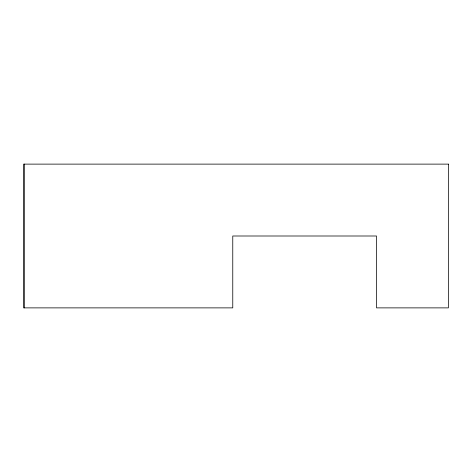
<?xml version="1.0" encoding="UTF-8"?>
<svg xmlns="http://www.w3.org/2000/svg" width="472" height="472" viewBox="0 0 472 472"><rect width="100%" height="100%" fill="white"/><g stroke="black" fill="none" stroke-linecap="round" stroke-linejoin="round"><path stroke-width="0.71" d="M24.32 164.12L24.32 307.88M448.4 164.12L23.6 164.12L23.6 307.88L232.767 307.88L232.767 236L376.52 236L376.52 307.88L448.4 307.88L448.4 164.12"/></g></svg>
